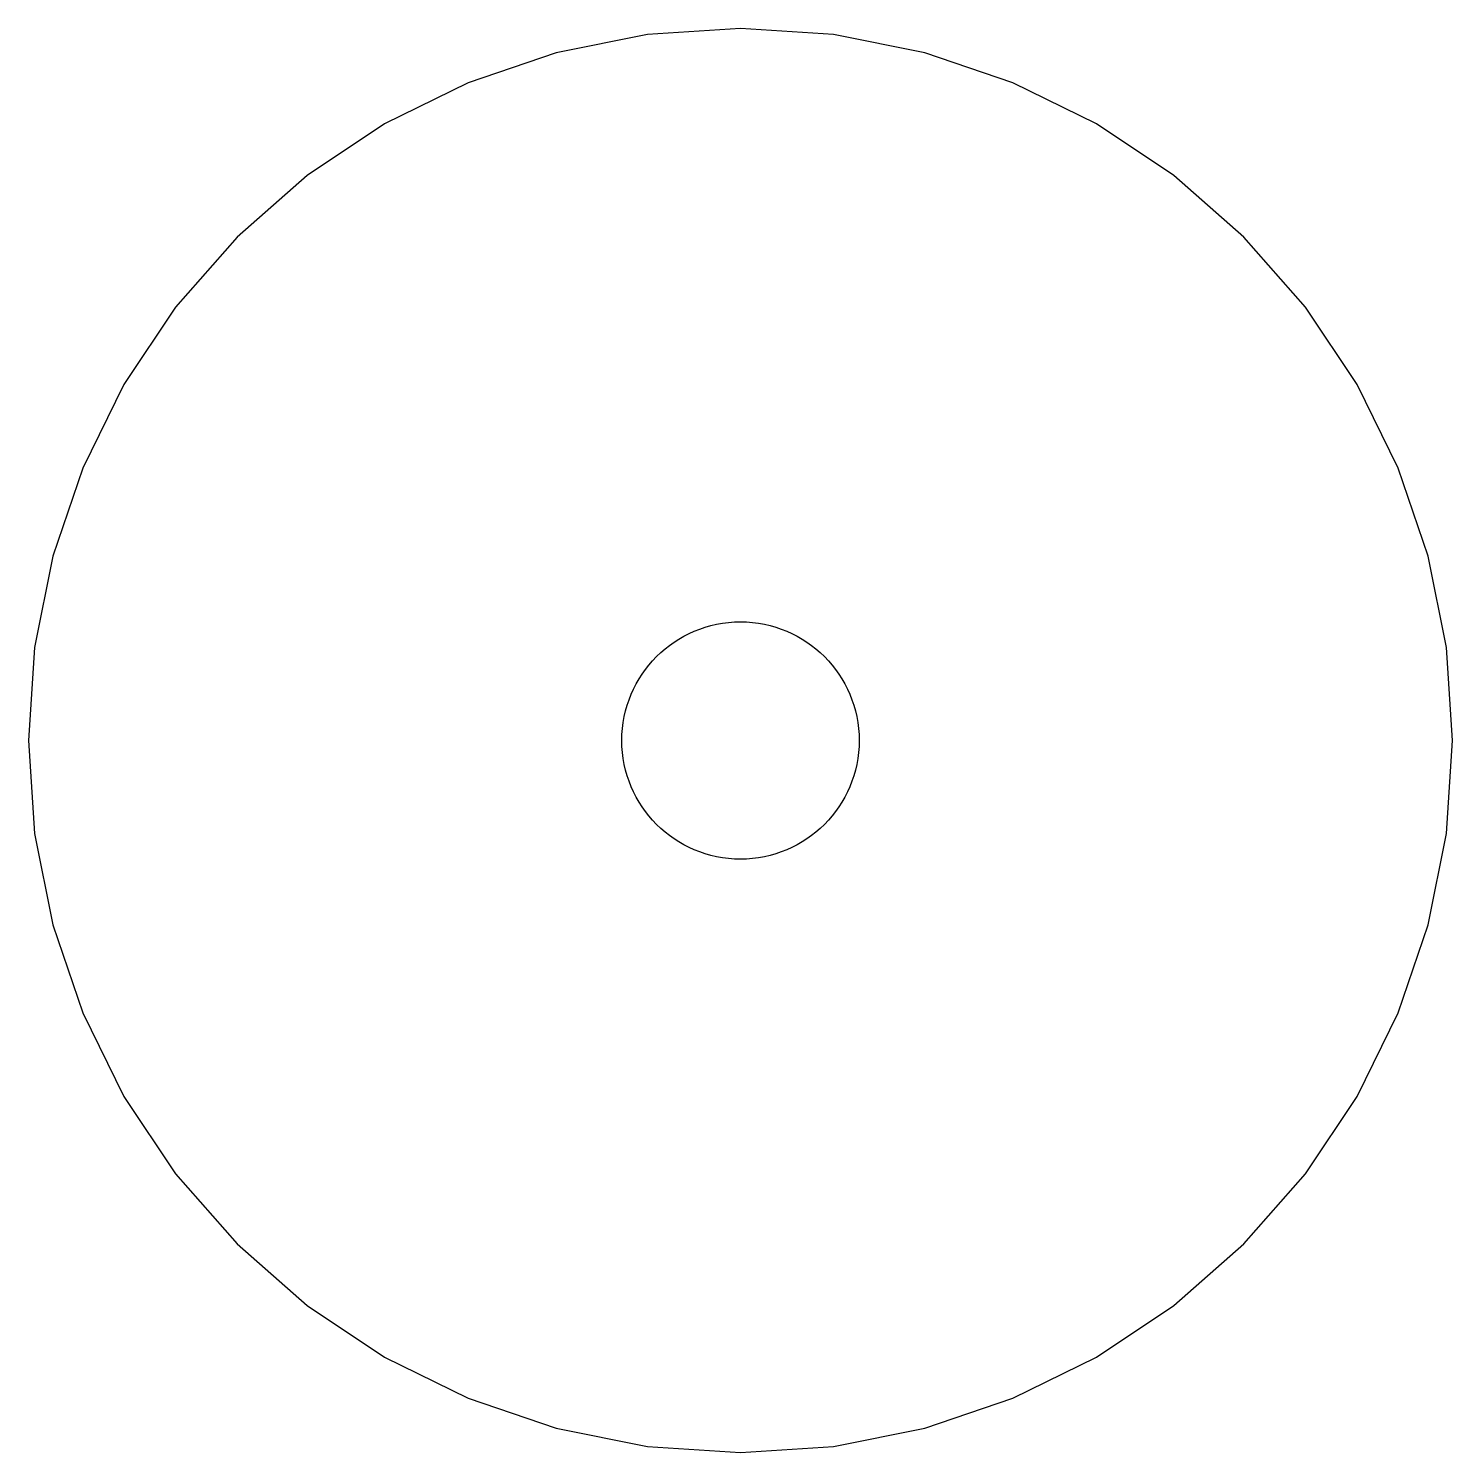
# Model space of a CAD drawing. Header units: millimetres. Extents: x -30 to 30, y -30 to 30.
import ezdxf

# ---------------------------------------------------------------- set-up
doc = ezdxf.new("R2010")
doc.units = ezdxf.units.MM

msp = doc.modelspace()

# ---------------------------------------------------------------- linework, layer by layer
at = {"layer": 'CUT'}
for p, q in [((0, 30), (-3.916, 29.743)), ((3.916, 29.743), (0, 30)), ((-3.916, 29.743), (-7.765, 28.978)), ((7.765, 28.978), (3.916, 29.743)), ((-7.765, 28.978), (-11.48, 27.716)), ((11.48, 27.716), (7.765, 28.978)), ((-11.48, 27.716), (-15, 25.981)), ((15, 25.981), (11.48, 27.716)), ((-15, 25.981), (-18.263, 23.801)), ((18.263, 23.801), (15, 25.981)), ((-18.263, 23.801), (-21.213, 21.213)), ((21.213, 21.213), (18.263, 23.801)), ((-21.213, 21.213), (-23.801, 18.263)), ((23.801, 18.263), (21.213, 21.213)), ((-23.801, 18.263), (-25.981, 15)), ((25.981, 15), (23.801, 18.263)), ((-25.981, 15), (-27.716, 11.48)), ((27.716, 11.48), (25.981, 15)), ((-27.716, 11.48), (-28.978, 7.765)), ((28.978, 7.765), (27.716, 11.48)), ((-28.978, 7.765), (-29.743, 3.916)), ((29.743, 3.916), (28.978, 7.765)), ((-29.743, 3.916), (-30, 0)), ((30, 0), (29.743, 3.916)), ((-30, 0), (-29.743, -3.916)), ((29.743, -3.916), (30, 0)), ((-29.743, -3.916), (-28.978, -7.765)), ((28.978, -7.765), (29.743, -3.916)), ((-28.978, -7.765), (-27.716, -11.48)), ((27.716, -11.48), (28.978, -7.765)), ((-27.716, -11.48), (-25.981, -15)), ((25.981, -15), (27.716, -11.48)), ((-25.981, -15), (-23.801, -18.263)), ((23.801, -18.263), (25.981, -15)), ((-23.801, -18.263), (-21.213, -21.213)), ((21.213, -21.213), (23.801, -18.263)), ((-21.213, -21.213), (-18.263, -23.801)), ((18.263, -23.801), (21.213, -21.213)), ((-18.263, -23.801), (-15, -25.981)), ((15, -25.981), (18.263, -23.801)), ((-15, -25.981), (-11.48, -27.716)), ((11.48, -27.716), (15, -25.981)), ((-11.48, -27.716), (-7.765, -28.978)), ((7.765, -28.978), (11.48, -27.716)), ((-7.765, -28.978), (-3.916, -29.743)), ((3.916, -29.743), (7.765, -28.978)), ((-3.916, -29.743), (0, -30)), ((0, -30), (3.916, -29.743))]:
    msp.add_line(p, q, dxfattribs=at)
msp.add_circle((0, 0), 5, dxfattribs=at)

doc.saveas('drawing.dxf')
